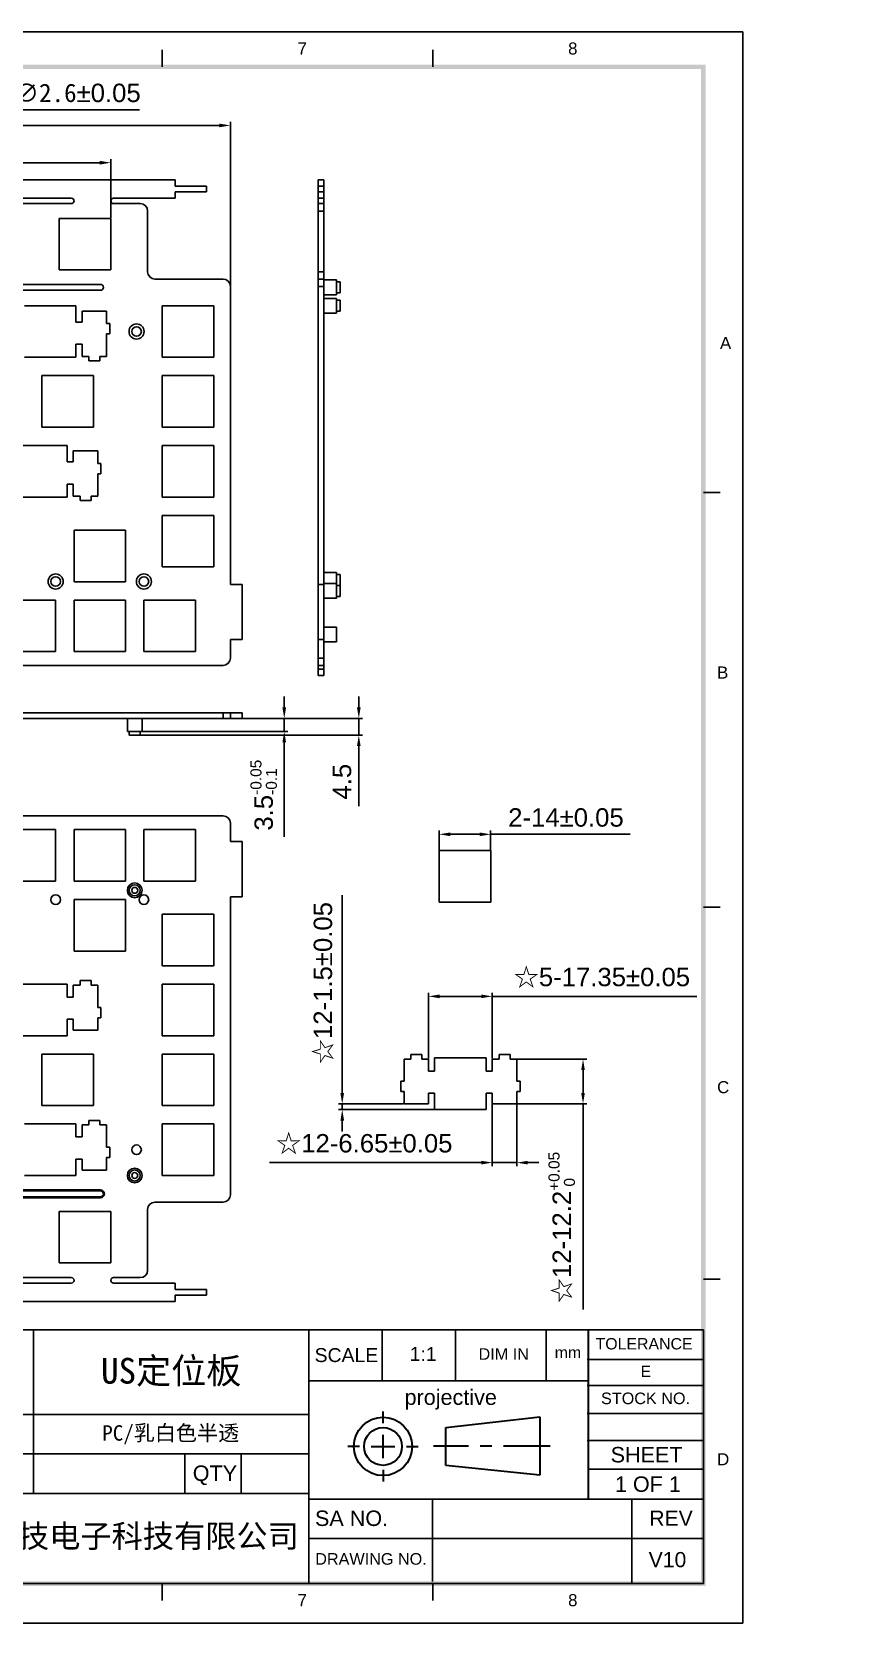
# Model space of a CAD drawing. Header units: millimetres. Extents: x 14487 to 15783, y 6295 to 6727.
# Drawn here: x 14908.7 to 15134.7, y 6294.9 to 6727.4 of the extents above; entities that cross this region are included whole.
import ezdxf

# ---------------------------------------------------------------- set-up
doc = ezdxf.new("R2010")
doc.units = ezdxf.units.MM
doc.layers.add('lover', color=7, linetype='Continuous')
doc.styles.add('Ari', font='arial.ttf')
doc.dimstyles.new('ISO-25', dxfattribs={"dimtxt": 5, "dimasz": 3, "dimexe": 1, "dimexo": 0.1, "dimgap": 2, "dimtad": 1, "dimdsep": 46, "dimtxsty": 'Ari', "dimcen": 1, "dimclrd": 7, "dimclre": 7, "dimclrt": 7, "dimadec": 0, "dimazin": 0, "dimtfac": 1, "dimtmove": 0, "dimatfit": 3, "dimfxl": 1, "dimarcsym": 0})
doc.dimstyles.new('ISO-25$3', dxfattribs={"dimtxt": 5, "dimasz": 3, "dimexe": 1, "dimexo": 0.1, "dimgap": 2, "dimtad": 1, "dimtih": 1, "dimtoh": 1, "dimdsep": 46, "dimtxsty": 'Ari', "dimcen": 1, "dimclrd": 7, "dimclre": 7, "dimclrt": 7, "dimadec": 0, "dimazin": 0, "dimtfac": 1, "dimtmove": 0, "dimatfit": 3, "dimfxl": 1, "dimarcsym": 0})

# ---------------------------------------------------------------- blocks, each defined once
blk = doc.blocks.new('*D3')
at = {"color": 7, "lineweight": -2}
for p, q in [((14977.32, 6543.79), (14977.32, 6546.79)), ((14957.27, 6540.79), (14978.32, 6540.79)), ((14977.32, 6540.79), (14977.32, 6537.29)), ((14938.77, 6537.29), (14978.32, 6537.29)), ((14977.32, 6534.29), (14977.32, 6508.63))]:
    blk.add_line(p, q, dxfattribs=at)
at = {"color": 7}
for points in [[(14976.82, 6543.79), (14977.82, 6543.79), (14977.32, 6540.79)], [(14976.82, 6534.29), (14977.82, 6534.29), (14977.32, 6537.29)]]:
    blk.add_solid(points, dxfattribs=at)
at = {"layer": 'Defpoints', "color": 0}
for p in [(14957.17, 6540.79), (14977.32, 6540.79), (14938.67, 6537.29)]:
    blk.add_point(p, dxfattribs=at)
at = {"color": 7, "insert": (14971.72, 6519.96), "char_height": 5, "attachment_point": 5, "rotation": 90, "style": 'Ari'}
blk.add_mtext('\\A1;3.5{\\H3.000000;\\S-0.05^ -0.1;}', dxfattribs=at)
blk = doc.blocks.new('*D4')
at = {"color": 7, "lineweight": -2}
for p, q in [((14997.59, 6543.79), (14997.59, 6546.79)), ((14957.27, 6540.79), (14998.59, 6540.79)), ((14997.59, 6540.79), (14997.59, 6536.29)), ((14938.27, 6536.29), (14998.59, 6536.29)), ((14997.59, 6533.29), (14997.59, 6516.95))]:
    blk.add_line(p, q, dxfattribs=at)
at = {"color": 7}
for points in [[(14997.09, 6543.79), (14998.09, 6543.79), (14997.59, 6540.79)], [(14997.09, 6533.29), (14998.09, 6533.29), (14997.59, 6536.29)]]:
    blk.add_solid(points, dxfattribs=at)
at = {"layer": 'Defpoints', "color": 0}
for p in [(14957.17, 6540.79), (14997.59, 6540.79), (14938.17, 6536.29)]:
    blk.add_point(p, dxfattribs=at)
at = {"color": 7, "insert": (14993.05, 6523.62), "char_height": 5, "attachment_point": 5, "rotation": 90, "style": 'Ari'}
blk.add_mtext('4.5', dxfattribs=at)
blk = doc.blocks.new('*D5')
at = {"color": 7, "lineweight": -2}
for p, q in [((15033.88, 6435.94), (15033.88, 6419.09)), ((15040.53, 6435.94), (15040.53, 6419.09)), ((15030.88, 6420.09), (14973.28, 6420.09)), ((15040.53, 6420.09), (15033.88, 6420.09)), ((15043.53, 6420.09), (15046.53, 6420.09))]:
    blk.add_line(p, q, dxfattribs=at)
at = {"color": 7}
for points in [[(15030.88, 6420.59), (15030.88, 6419.59), (15033.88, 6420.09)], [(15043.53, 6420.59), (15043.53, 6419.59), (15040.53, 6420.09)]]:
    blk.add_solid(points, dxfattribs=at)
at = {"layer": 'Defpoints', "color": 0}
for p in [(15033.88, 6436.04), (15040.53, 6436.04), (15033.88, 6420.09)]:
    blk.add_point(p, dxfattribs=at)
at = {"color": 7, "insert": (14999.08, 6425.13), "char_height": 5, "attachment_point": 5, "style": 'Ari'}
blk.add_mtext('{\\fSimSun|b0|i0|c134|p2;☆}12-6.65{\\fArial|b0|i0|c134|p34;%%P}0.05', dxfattribs=at)
blk = doc.blocks.new('*D6')
at = {"color": 7, "lineweight": -2}
for p, q in [((15040.63, 6448.24), (15059.54, 6448.24)), ((15058.54, 6445.24), (15058.54, 6439.04)), ((15040.63, 6436.04), (15059.54, 6436.04)), ((15058.54, 6436.04), (15058.54, 6380.15))]:
    blk.add_line(p, q, dxfattribs=at)
at = {"color": 7}
for points in [[(15058.04, 6445.24), (15059.04, 6445.24), (15058.54, 6448.24)], [(15058.04, 6439.04), (15059.04, 6439.04), (15058.54, 6436.04)]]:
    blk.add_solid(points, dxfattribs=at)
at = {"layer": 'Defpoints', "color": 0}
for p in [(15040.53, 6448.24), (15058.54, 6448.24), (15040.53, 6436.04)]:
    blk.add_point(p, dxfattribs=at)
at = {"color": 7, "insert": (15052.75, 6402.47), "char_height": 5, "attachment_point": 5, "rotation": 90, "style": 'Ari'}
blk.add_mtext('\\A1;{\\fSimSun|b0|i0|c134|p2;☆}12-12.2{\\H3.000000;\\S+0.05^  0;}{\\fArial|b0|i0|c134|p34;', dxfattribs=at)
blk = doc.blocks.new('*D7')
at = {"color": 7, "lineweight": -2}
for p, q in [((14993.08, 6439.03), (14993.08, 6492.75)), ((15009.78, 6436.03), (14992.08, 6436.03)), ((14993.08, 6434.53), (14993.08, 6436.03)), ((15018.31, 6434.53), (14992.08, 6434.53)), ((14993.08, 6431.53), (14993.08, 6428.53))]:
    blk.add_line(p, q, dxfattribs=at)
at = {"color": 7}
for points in [[(14992.58, 6439.03), (14993.58, 6439.03), (14993.08, 6436.03)], [(14992.58, 6431.53), (14993.58, 6431.53), (14993.08, 6434.53)]]:
    blk.add_solid(points, dxfattribs=at)
at = {"layer": 'Defpoints', "color": 0}
for p in [(15009.88, 6436.03), (14993.08, 6434.53), (15018.41, 6434.53)]:
    blk.add_point(p, dxfattribs=at)
at = {"color": 7, "insert": (14988.04, 6468.89), "char_height": 5, "attachment_point": 5, "rotation": 90, "style": 'Ari'}
blk.add_mtext('{\\fSimSun|b0|i0|c134|p2;☆}12-1.5{\\fArial|b0|i0|c134|p34;%%P}0.05', dxfattribs=at)
blk = doc.blocks.new('*D8')
at = {"color": 7, "lineweight": -2}
for p, q in [((15016.53, 6448.38), (15016.53, 6466.28)), ((15033.88, 6448.38), (15033.88, 6466.28)), ((15019.53, 6465.28), (15030.88, 6465.28)), ((15033.88, 6465.28), (15089.48, 6465.28))]:
    blk.add_line(p, q, dxfattribs=at)
at = {"color": 7}
for points in [[(15019.53, 6465.78), (15019.53, 6464.78), (15016.53, 6465.28)], [(15030.88, 6465.78), (15030.88, 6464.78), (15033.88, 6465.28)]]:
    blk.add_solid(points, dxfattribs=at)
at = {"layer": 'Defpoints', "color": 0}
for p in [(15016.53, 6465.28), (15016.53, 6448.28), (15033.88, 6448.28)]:
    blk.add_point(p, dxfattribs=at)
at = {"color": 7, "insert": (15063.68, 6470.32), "char_height": 5, "attachment_point": 5, "style": 'Ari'}
blk.add_mtext('{\\fSimSun|b0|i0|c134|p2;☆}5-17.35{\\fArial|b0|i0|c134|p34;%%P}0.05', dxfattribs=at)
blk = doc.blocks.new('*D10')
at = {"color": 7, "lineweight": -2}
for p, q in [((14645.67, 6678.83), (14645.67, 6702.98)), ((14648.67, 6701.98), (14959.67, 6701.98)), ((14962.67, 6658.33), (14962.67, 6702.98))]:
    blk.add_line(p, q, dxfattribs=at)
at = {"color": 7}
for points in [[(14648.67, 6702.48), (14648.67, 6701.48), (14645.67, 6701.98)], [(14959.67, 6702.48), (14959.67, 6701.48), (14962.67, 6701.98)]]:
    blk.add_solid(points, dxfattribs=at)
at = {"layer": 'Defpoints', "color": 0}
for p in [(14962.67, 6701.98), (14645.67, 6678.73), (14962.67, 6658.23)]:
    blk.add_point(p, dxfattribs=at)
at = {"color": 7, "insert": (14799.67, 6706.02), "char_height": 5, "attachment_point": 5, "style": 'Ari'}
blk.add_mtext('\\A1;☆317±0.15', dxfattribs=at)
blk = doc.blocks.new('*D12')
at = {"color": 7, "lineweight": -2}
for p, q in [((14650.17, 6676.83), (14650.17, 6692.85)), ((14653.17, 6691.85), (14927.17, 6691.85)), ((14930.17, 6676.83), (14930.17, 6692.85))]:
    blk.add_line(p, q, dxfattribs=at)
at = {"color": 7}
for points in [[(14653.17, 6692.35), (14653.17, 6691.35), (14650.17, 6691.85)], [(14927.17, 6692.35), (14927.17, 6691.35), (14930.17, 6691.85)]]:
    blk.add_solid(points, dxfattribs=at)
at = {"layer": 'Defpoints', "color": 0}
for p in [(14930.17, 6691.85), (14650.17, 6676.73), (14930.17, 6676.73)]:
    blk.add_point(p, dxfattribs=at)
at = {"color": 7, "insert": (14799.67, 6696.4), "char_height": 5, "attachment_point": 5, "style": 'Ari'}
blk.add_mtext('\\A1;280±0.15', dxfattribs=at)
blk = doc.blocks.new('*D32')
at = {"color": 7, "lineweight": -2}
for p, q in [((14893.77, 6706.23), (14868.78, 6661.73)), ((14937.95, 6706.23), (14893.77, 6706.23)), ((14866.04, 6656.84), (14867.31, 6659.11)), ((14864.57, 6654.23), (14863.1, 6651.61)), ((15712.67, 6440.78), (15712.67, 6423.92)), ((15719.32, 6440.78), (15719.32, 6423.92)), ((15709.67, 6424.92), (15652.07, 6424.92)), ((15719.32, 6424.92), (15712.67, 6424.92)), ((15722.32, 6424.92), (15725.32, 6424.92))]:
    blk.add_line(p, q, dxfattribs=at)
at = {"color": 7}
for points in [[(14868.34, 6661.97), (14869.21, 6661.48), (14867.31, 6659.11)], [(14864.13, 6654.47), (14865, 6653.98), (14866.04, 6656.84)], [(15709.67, 6425.42), (15709.67, 6424.42), (15712.67, 6424.92)], [(15722.32, 6425.42), (15722.32, 6424.42), (15719.32, 6424.92)]]:
    blk.add_solid(points, dxfattribs=at)
at = {"layer": 'Defpoints', "color": 0}
for p in [(14866.04, 6656.84), (14867.31, 6659.11), (15712.67, 6440.88), (15719.32, 6440.88), (15712.67, 6424.92)]:
    blk.add_point(p, dxfattribs=at)
at = {"color": 7, "char_height": 5, "attachment_point": 5, "style": 'Ari'}
for s, insert in [('{\\fSimSun|b0|i0|c134|p2;\\C1;5-\\Ftxt|c0;∅2.6\\fArial|b0|i0|c134|p34;%%P\\fArial|b0|i0|c0|p34;0.05}', (14917.68, 6710.79)), ('{\\fSimSun|b0|i0|c134|p2;☆}12-6.65{\\fArial|b0|i0|c134|p34;%%P}0.05', (15677.87, 6429.97))]:
    blk.add_mtext(s, dxfattribs=dict(at, insert=insert))
blk = doc.blocks.new('*D33')
at = {"color": 7, "lineweight": -2}
for p, q in [((15019.43, 6505), (15019.43, 6510.32)), ((15022.43, 6509.32), (15030.43, 6509.32)), ((15033.43, 6505), (15033.43, 6510.32)), ((15033.43, 6509.32), (15071.36, 6509.32)), ((15719.42, 6453.08), (15738.33, 6453.08)), ((15737.33, 6450.08), (15737.33, 6443.88)), ((15719.42, 6440.88), (15738.33, 6440.88)), ((15737.33, 6440.88), (15737.33, 6384.98))]:
    blk.add_line(p, q, dxfattribs=at)
at = {"color": 7}
for points in [[(15022.43, 6509.82), (15022.43, 6508.82), (15019.43, 6509.32)], [(15030.43, 6509.82), (15030.43, 6508.82), (15033.43, 6509.32)], [(15736.83, 6450.08), (15737.83, 6450.08), (15737.33, 6453.08)], [(15736.83, 6443.88), (15737.83, 6443.88), (15737.33, 6440.88)]]:
    blk.add_solid(points, dxfattribs=at)
at = {"layer": 'Defpoints', "color": 0}
for p in [(15033.43, 6509.32), (15019.43, 6504.9), (15033.43, 6504.9), (15719.32, 6453.08), (15737.33, 6453.08), (15719.32, 6440.88)]:
    blk.add_point(p, dxfattribs=at)
at = {"color": 7, "insert": (15053.9, 6513.87), "char_height": 5, "attachment_point": 5, "style": 'Ari'}
blk.add_mtext('{\\C1;2-14\\fArial|b0|i0|c134|p34;%%P\\fArial|b0|i0|c0|p34;0.05}', dxfattribs=at)
at = {"color": 7, "insert": (15731.54, 6407.31), "char_height": 5, "attachment_point": 5, "rotation": 90, "style": 'Ari'}
blk.add_mtext('\\A1;{\\fSimSun|b0|i0|c134|p2;☆}12-12.2{\\H3.000000;\\S+0.05^  0;}{\\fArial|b0|i0|c134|p34;', dxfattribs=at)

msp = doc.modelspace()

# ---------------------------------------------------------------- linework, layer by layer
at = {"linetype": 'Continuous'}
for p, q in [((14486.843, 6727.424), (15102.003, 6727.424)), ((15102.003, 6727.424), (15102.003, 6294.923)), ((14944.169, 6717.904), (14944.169, 6722.5)), ((15017.713, 6717.904), (15017.713, 6722.5)), ((15091.257, 6602.217), (15095.853, 6602.217)), ((15091.257, 6489.528), (15095.853, 6489.528)), ((15091.257, 6388.406), (15095.853, 6388.406)), ((14807.807, 6374.616), (15091.257, 6374.616)), ((14909.184, 6374.616), (14909.184, 6351.634)), ((14984.005, 6374.616), (14984.005, 6305.669)), ((15003.923, 6374.616), (15003.923, 6360.827)), ((15023.841, 6374.616), (15023.841, 6360.827)), ((15048.502, 6374.616), (15048.502, 6360.827)), ((15091.257, 6374.616), (15091.257, 6305.669)), ((15059.651, 6366.63), (15091.001, 6366.63)), ((14984.005, 6360.827), (15059.907, 6360.827)), ((15059.651, 6359.559), (15091.001, 6359.559)), ((14876.754, 6351.634), (14984.005, 6351.634)), ((14909.184, 6351.634), (14909.184, 6330.184)), ((15059.651, 6351.888), (15091.001, 6351.888)), ((14876.754, 6340.909), (14984.005, 6340.909)), ((14950.298, 6340.909), (14950.298, 6330.184)), ((14965.619, 6340.909), (14965.619, 6330.184)), ((15059.651, 6344.575), (15091.001, 6344.575)), ((15060.156, 6336.746), (15091.506, 6336.746)), ((14876.754, 6330.184), (14984.005, 6330.184)), ((14984.005, 6328.651), (15091.257, 6328.651)), ((15071.826, 6328.782), (15071.826, 6305.799)), ((14984.005, 6317.926), (15091.257, 6317.926)), ((15091.257, 6305.669), (14807.807, 6305.669)), ((14944.169, 6305.669), (14944.169, 6301.073)), ((15017.713, 6305.669), (15017.713, 6301.073)), ((15102.003, 6294.923), (14486.843, 6294.923))]:
    msp.add_line(p, q, dxfattribs=at)
at = {"color": 7, "linetype": 'Continuous'}
for p, q in [((14947.672, 6687.226), (14902.672, 6687.226)), ((14947.672, 6685.476), (14947.672, 6687.226)), ((14986.541, 6552.476), (14986.541, 6687.226)), ((14986.541, 6687.226), (14988.041, 6687.226)), ((14988.041, 6552.476), (14988.041, 6687.226)), ((14902.672, 6682.226), (14919.422, 6682.226)), ((14930.922, 6682.226), (14947.672, 6682.226)), ((14956.172, 6685.476), (14947.672, 6685.476)), ((14947.672, 6683.976), (14956.172, 6683.976)), ((14947.672, 6682.226), (14947.672, 6683.976)), ((14956.172, 6683.976), (14956.172, 6685.476)), ((14986.541, 6685.476), (14988.041, 6685.476)), ((14986.541, 6683.976), (14988.041, 6683.976)), ((14986.541, 6682.226), (14988.041, 6682.226)), ((14919.422, 6680.726), (14809.922, 6680.726)), ((14938.172, 6680.726), (14930.922, 6680.726)), ((14940.172, 6678.726), (14940.172, 6662.226)), ((14986.541, 6680.726), (14988.041, 6680.726)), ((14986.541, 6678.726), (14988.041, 6678.726)), ((14916.172, 6676.726), (14930.172, 6676.726)), ((14916.172, 6662.726), (14916.172, 6676.726)), ((14930.172, 6676.726), (14930.172, 6662.726)), ((14930.172, 6662.726), (14916.172, 6662.726)), ((14986.541, 6662.226), (14988.041, 6662.226)), ((14871.672, 6658.776), (14927.372, 6658.776)), ((14927.372, 6657.176), (14871.672, 6657.176)), ((14960.672, 6660.226), (14942.172, 6660.226)), ((14962.672, 6577.226), (14962.672, 6658.226)), ((14988.041, 6660.226), (14986.541, 6660.226)), ((14988.041, 6658.226), (14986.541, 6658.226)), ((14988.041, 6659.976), (14991.541, 6659.976)), ((14991.541, 6655.977), (14991.541, 6659.975)), ((14991.541, 6659.476), (14992.541, 6659.476)), ((14991.541, 6656.476), (14992.541, 6656.476)), ((14992.541, 6656.476), (14992.541, 6659.476)), ((14906.672, 6652.976), (14920.672, 6652.976)), ((14920.672, 6652.976), (14920.672, 6648.516)), ((14944.172, 6652.976), (14958.172, 6652.976)), ((14944.172, 6638.976), (14944.172, 6652.976)), ((14958.172, 6652.976), (14958.172, 6638.976)), ((14988.041, 6655.976), (14991.541, 6655.976)), ((14988.041, 6654.976), (14991.541, 6654.976)), ((14991.541, 6654.976), (14991.541, 6650.976)), ((14991.541, 6654.476), (14992.541, 6654.476)), ((14992.541, 6654.476), (14992.541, 6651.476)), ((14920.672, 6648.516), (14922.347, 6648.516)), ((14922.347, 6651.516), (14928.997, 6651.516)), ((14922.347, 6648.516), (14922.347, 6651.516)), ((14928.997, 6651.516), (14928.997, 6648.116)), ((14928.997, 6648.116), (14929.872, 6648.116)), ((14929.872, 6648.116), (14929.872, 6645.316)), ((14988.041, 6650.976), (14991.541, 6650.976)), ((14991.541, 6651.476), (14992.541, 6651.476)), ((14929.872, 6645.316), (14928.997, 6645.316)), ((14928.997, 6645.316), (14928.997, 6639.216)), ((14920.672, 6638.976), (14906.672, 6638.976)), ((14922.347, 6642.516), (14920.672, 6642.516)), ((14920.672, 6642.516), (14920.672, 6638.976)), ((14922.347, 6639.216), (14922.347, 6642.516)), ((14924.172, 6639.216), (14922.347, 6639.216)), ((14924.172, 6638.016), (14924.172, 6639.216)), ((14928.997, 6639.216), (14927.172, 6639.216)), ((14927.172, 6639.216), (14927.172, 6638.016)), ((14958.172, 6638.976), (14944.172, 6638.976)), ((14927.172, 6638.016), (14924.172, 6638.016)), ((14911.422, 6633.976), (14925.422, 6633.976)), ((14911.422, 6619.976), (14911.422, 6633.976)), ((14925.422, 6633.976), (14925.422, 6619.976)), ((14944.172, 6633.976), (14958.172, 6633.976)), ((14944.172, 6619.976), (14944.172, 6633.976)), ((14958.172, 6633.976), (14958.172, 6619.976)), ((14925.422, 6619.976), (14911.422, 6619.976)), ((14958.172, 6619.976), (14944.172, 6619.976)), ((14904.297, 6614.976), (14918.297, 6614.976)), ((14918.297, 6614.976), (14918.297, 6610.516)), ((14919.972, 6613.516), (14926.622, 6613.516)), ((14919.972, 6610.516), (14919.972, 6613.516)), ((14926.622, 6613.516), (14926.622, 6610.116)), ((14944.172, 6614.976), (14958.172, 6614.976)), ((14944.172, 6600.976), (14944.172, 6614.976)), ((14958.172, 6614.976), (14958.172, 6600.976)), ((14918.297, 6610.516), (14919.972, 6610.516)), ((14926.622, 6610.116), (14927.497, 6610.116)), ((14927.497, 6610.116), (14927.497, 6607.316)), ((14919.972, 6604.516), (14918.297, 6604.516)), ((14918.297, 6604.516), (14918.297, 6600.976)), ((14919.972, 6601.216), (14919.972, 6604.516)), ((14927.497, 6607.316), (14926.622, 6607.316)), ((14926.622, 6607.316), (14926.622, 6601.216)), ((14918.297, 6600.976), (14904.297, 6600.976)), ((14921.797, 6601.216), (14919.972, 6601.216)), ((14921.797, 6600.016), (14921.797, 6601.216)), ((14924.797, 6600.016), (14921.797, 6600.016)), ((14926.622, 6601.216), (14924.797, 6601.216)), ((14924.797, 6601.216), (14924.797, 6600.016)), ((14958.172, 6600.976), (14944.172, 6600.976)), ((14944.172, 6595.976), (14958.172, 6595.976)), ((14944.172, 6581.976), (14944.172, 6595.976)), ((14958.172, 6595.976), (14958.172, 6581.976)), ((14934.172, 6591.976), (14920.172, 6591.976)), ((14920.172, 6591.976), (14920.172, 6577.976)), ((14934.172, 6577.976), (14934.172, 6591.976)), ((14958.172, 6581.976), (14944.172, 6581.976)), ((14988.041, 6580.476), (14991.541, 6580.476)), ((14991.541, 6573.476), (14991.541, 6580.475)), ((14991.541, 6579.976), (14992.541, 6579.976)), ((14992.541, 6573.976), (14992.541, 6579.976)), ((14920.172, 6577.976), (14934.172, 6577.976)), ((14965.872, 6577.226), (14962.672, 6577.226)), ((14965.872, 6562.226), (14965.872, 6577.226)), ((14986.541, 6577.226), (14988.041, 6577.226)), ((14988.041, 6577.476), (14991.541, 6577.476)), ((14991.541, 6576.976), (14992.541, 6576.976)), ((14915.172, 6572.976), (14901.172, 6572.976)), ((14915.172, 6558.976), (14915.172, 6572.976)), ((14934.172, 6572.976), (14920.172, 6572.976)), ((14920.172, 6572.976), (14920.172, 6558.976)), ((14934.172, 6558.976), (14934.172, 6572.976)), ((14953.172, 6572.976), (14939.172, 6572.976)), ((14939.172, 6572.976), (14939.172, 6558.976)), ((14953.172, 6558.976), (14953.172, 6572.976)), ((14988.041, 6573.476), (14991.541, 6573.476)), ((14991.541, 6573.976), (14992.541, 6573.976)), ((14988.041, 6565.63), (14991.541, 6565.63)), ((14991.541, 6561.631), (14991.541, 6565.63)), ((14962.672, 6562.226), (14965.872, 6562.226)), ((14962.672, 6557.226), (14962.672, 6562.226)), ((14986.541, 6562.226), (14988.041, 6562.226)), ((14988.041, 6561.63), (14991.541, 6561.63)), ((14901.172, 6558.976), (14915.172, 6558.976)), ((14920.172, 6558.976), (14934.172, 6558.976)), ((14939.172, 6558.976), (14953.172, 6558.976)), ((14988.041, 6557.226), (14986.541, 6557.226)), ((14898.172, 6555.226), (14960.672, 6555.226)), ((14988.041, 6555.226), (14986.541, 6555.226)), ((14986.541, 6554.226), (14988.041, 6554.226)), ((14986.541, 6552.476), (14988.041, 6552.476)), ((14645.672, 6542.293), (14965.872, 6542.293)), ((14645.672, 6540.793), (14965.872, 6540.793)), ((14934.672, 6540.793), (14934.672, 6537.293)), ((14938.672, 6540.793), (14938.672, 6537.293)), ((14960.672, 6540.793), (14960.672, 6542.293)), ((14962.672, 6540.793), (14962.672, 6542.293)), ((14965.872, 6542.293), (14965.872, 6540.793)), ((14938.672, 6537.293), (14934.672, 6537.293)), ((14935.172, 6537.293), (14935.172, 6536.293)), ((14938.172, 6536.293), (14935.172, 6536.293)), ((14938.172, 6537.293), (14938.172, 6536.293)), ((14960.672, 6514.347), (14898.172, 6514.347)), ((14901.172, 6510.597), (14915.172, 6510.597)), ((14915.172, 6510.597), (14915.172, 6496.597)), ((14920.172, 6510.597), (14934.172, 6510.597)), ((14920.172, 6496.597), (14920.172, 6510.597)), ((14934.172, 6510.597), (14934.172, 6496.597)), ((14939.172, 6510.597), (14953.172, 6510.597)), ((14939.172, 6496.597), (14939.172, 6510.597)), ((14953.172, 6510.597), (14953.172, 6496.597)), ((14962.672, 6507.347), (14962.672, 6512.347)), ((14962.672, 6507.347), (14965.872, 6507.347)), ((14965.872, 6507.347), (14965.872, 6492.347)), ((15019.434, 6504.902), (15033.434, 6504.902)), ((15019.434, 6490.902), (15019.434, 6504.902)), ((15033.434, 6504.902), (15033.434, 6490.902)), ((14915.172, 6496.597), (14901.172, 6496.597)), ((14934.172, 6496.597), (14920.172, 6496.597)), ((14953.172, 6496.597), (14939.172, 6496.597)), ((14965.872, 6492.347), (14962.672, 6492.347)), ((14962.672, 6411.347), (14962.672, 6492.347)), ((14920.172, 6491.597), (14934.172, 6491.597)), ((14920.172, 6477.597), (14920.172, 6491.597)), ((14934.172, 6491.597), (14934.172, 6477.597)), ((14958.172, 6487.597), (14944.172, 6487.597)), ((14944.172, 6487.597), (14944.172, 6473.597)), ((14958.172, 6473.597), (14958.172, 6487.597)), ((15033.434, 6490.902), (15019.434, 6490.902)), ((14934.172, 6477.597), (14920.172, 6477.597)), ((14944.172, 6473.597), (14958.172, 6473.597)), ((14918.297, 6468.597), (14904.297, 6468.597)), ((14918.297, 6465.057), (14918.297, 6468.597)), ((14921.797, 6468.357), (14919.972, 6468.357)), ((14919.972, 6468.357), (14919.972, 6465.057)), ((14924.797, 6469.557), (14921.797, 6469.557)), ((14921.797, 6469.557), (14921.797, 6468.357)), ((14924.797, 6468.357), (14924.797, 6469.557)), ((14926.622, 6468.357), (14924.797, 6468.357)), ((14926.622, 6462.257), (14926.622, 6468.357)), ((14958.172, 6468.597), (14944.172, 6468.597)), ((14944.172, 6468.597), (14944.172, 6454.597)), ((14958.172, 6454.597), (14958.172, 6468.597)), ((14919.972, 6465.057), (14918.297, 6465.057)), ((14927.497, 6462.257), (14926.622, 6462.257)), ((14927.497, 6459.457), (14927.497, 6462.257)), ((14918.297, 6459.057), (14919.972, 6459.057)), ((14918.297, 6454.597), (14918.297, 6459.057)), ((14919.972, 6459.057), (14919.972, 6456.057)), ((14926.622, 6459.457), (14927.497, 6459.457)), ((14926.622, 6456.057), (14926.622, 6459.457)), ((14904.297, 6454.597), (14918.297, 6454.597)), ((14919.972, 6456.057), (14926.622, 6456.057)), ((14944.172, 6454.597), (14958.172, 6454.597)), ((14925.422, 6449.597), (14911.422, 6449.597)), ((14911.422, 6449.597), (14911.422, 6435.597)), ((14925.422, 6435.597), (14925.422, 6449.597)), ((14958.172, 6449.597), (14944.172, 6449.597)), ((14944.172, 6449.597), (14944.172, 6435.597)), ((14958.172, 6435.597), (14958.172, 6449.597)), ((14911.422, 6435.597), (14925.422, 6435.597)), ((14927.172, 6431.557), (14924.172, 6431.557)), ((14924.172, 6431.557), (14924.172, 6430.357)), ((14927.172, 6430.357), (14927.172, 6431.557)), ((14944.172, 6435.597), (14958.172, 6435.597)), ((14920.672, 6430.597), (14906.672, 6430.597)), ((14920.672, 6427.057), (14920.672, 6430.597)), ((14922.347, 6427.057), (14920.672, 6427.057)), ((14924.172, 6430.357), (14922.347, 6430.357)), ((14922.347, 6430.357), (14922.347, 6427.057)), ((14928.997, 6430.357), (14927.172, 6430.357)), ((14928.997, 6424.257), (14928.997, 6430.357)), ((14958.172, 6430.597), (14944.172, 6430.597)), ((14944.172, 6430.597), (14944.172, 6416.597)), ((14958.172, 6416.597), (14958.172, 6430.597)), ((14929.872, 6424.257), (14928.997, 6424.257)), ((14929.872, 6421.457), (14929.872, 6424.257)), ((14920.672, 6421.057), (14922.347, 6421.057)), ((14920.672, 6416.597), (14920.672, 6421.057)), ((14922.347, 6421.057), (14922.347, 6418.057)), ((14928.997, 6421.457), (14929.872, 6421.457)), ((14928.997, 6418.057), (14928.997, 6421.457)), ((14906.672, 6416.597), (14920.672, 6416.597)), ((14922.347, 6418.057), (14928.997, 6418.057)), ((14944.172, 6416.597), (14958.172, 6416.597)), ((14927.372, 6412.662), (14871.672, 6412.662)), ((14927.372, 6412.397), (14871.672, 6412.397)), ((14871.672, 6410.797), (14927.372, 6410.797)), ((14871.672, 6410.533), (14927.372, 6410.533)), ((14927.372, 6412.397), (14927.372, 6412.662)), ((14927.372, 6410.533), (14927.372, 6410.797)), ((14930.172, 6406.847), (14916.172, 6406.847)), ((14916.172, 6406.847), (14916.172, 6392.847)), ((14930.172, 6392.847), (14930.172, 6406.847)), ((14940.172, 6390.847), (14940.172, 6407.347)), ((14960.672, 6409.347), (14942.172, 6409.347)), ((14916.172, 6392.847), (14930.172, 6392.847)), ((14809.922, 6388.847), (14919.422, 6388.847)), ((14930.922, 6388.847), (14938.172, 6388.847)), ((14902.672, 6387.347), (14919.422, 6387.347)), ((14930.922, 6387.347), (14947.672, 6387.347)), ((14947.672, 6387.347), (14947.672, 6385.597)), ((14947.672, 6385.597), (14956.172, 6385.597)), ((14956.172, 6384.097), (14947.672, 6384.097)), ((14947.672, 6384.097), (14947.672, 6382.347)), ((14956.172, 6385.597), (14956.172, 6384.097)), ((14947.672, 6382.347), (14902.672, 6382.347))]:
    msp.add_line(p, q, dxfattribs=at)
at = {"color": 1, "linetype": 'Continuous'}
for p, q in [((15011.707, 6449.493), (15011.707, 6448.243)), ((15014.707, 6449.493), (15011.707, 6449.493)), ((15014.707, 6448.243), (15014.707, 6449.493)), ((15035.707, 6449.493), (15035.707, 6448.243)), ((15038.707, 6449.493), (15035.707, 6449.493)), ((15038.707, 6448.243), (15038.707, 6449.493)), ((15009.882, 6448.243), (15009.882, 6442.193)), ((15011.707, 6448.243), (15009.882, 6448.243)), ((15016.532, 6448.243), (15014.707, 6448.243)), ((15016.532, 6444.993), (15016.532, 6448.243)), ((15018.207, 6444.993), (15016.532, 6444.993)), ((15018.207, 6448.533), (15018.207, 6444.993)), ((15032.207, 6448.533), (15018.207, 6448.533)), ((15032.207, 6444.993), (15032.207, 6448.533)), ((15033.882, 6444.993), (15032.207, 6444.993)), ((15033.882, 6448.243), (15033.882, 6444.993)), ((15035.707, 6448.243), (15033.882, 6448.243)), ((15040.532, 6448.243), (15038.707, 6448.243)), ((15040.532, 6442.193), (15040.532, 6448.243)), ((15009.007, 6442.193), (15009.007, 6439.393)), ((15009.882, 6442.193), (15009.007, 6442.193)), ((15041.407, 6442.193), (15040.532, 6442.193)), ((15041.407, 6439.393), (15041.407, 6442.193)), ((15009.007, 6439.393), (15009.882, 6439.393)), ((15009.882, 6439.393), (15009.882, 6436.043)), ((15009.882, 6436.043), (15016.532, 6436.043)), ((15016.532, 6436.043), (15016.532, 6438.993)), ((15016.532, 6438.993), (15018.207, 6438.993)), ((15018.207, 6438.993), (15018.207, 6434.533)), ((15032.207, 6434.533), (15032.207, 6438.993)), ((15032.207, 6438.993), (15033.882, 6438.993)), ((15033.882, 6438.993), (15033.882, 6436.043)), ((15033.882, 6436.043), (15040.532, 6436.043)), ((15040.532, 6436.043), (15040.532, 6439.393)), ((15040.532, 6439.393), (15041.407, 6439.393)), ((15018.207, 6434.533), (15032.207, 6434.533))]:
    msp.add_line(p, q, dxfattribs=at)
at = {"linetype": 'Continuous', "lineweight": 30}
msp.add_line((15059.907, 6374.616), (15059.907, 6328.651), dxfattribs=at)
at = {"color": 1, "linetype": 'Continuous', "lineweight": 35}
for p, q in [((15004.164, 6349.303), (15004.164, 6352.476)), ((15004.164, 6339.785), (15004.164, 6346.13)), ((14997.818, 6342.957), (14994.645, 6342.957)), ((15000.991, 6342.957), (15007.336, 6342.957)), ((15010.509, 6342.957), (15013.682, 6342.957)), ((15027.406, 6343.013), (15017.888, 6343.013)), ((15033.752, 6343.013), (15030.579, 6343.013)), ((15049.616, 6343.013), (15036.925, 6343.013)), ((15004.164, 6336.612), (15004.164, 6333.439))]:
    msp.add_line(p, q, dxfattribs=at)
at = {"linetype": 'Continuous', "lineweight": 35}
for p, q in [((15021.239, 6348.094), (15046.838, 6350.968)), ((15046.838, 6350.968), (15046.838, 6335.149)), ((15021.239, 6337.821), (15021.239, 6348.094)), ((15046.838, 6335.149), (15021.239, 6337.821))]:
    msp.add_line(p, q, dxfattribs=at)
at = {"color": 7, "linetype": 'Continuous'}
for centre, radius in [((14937.172, 6645.976), 2.05), ((14937.172, 6645.976), 1.3), ((14915.172, 6578.026), 2.05), ((14915.172, 6578.026), 1.3), ((14939.172, 6578.026), 2.05), ((14939.172, 6578.026), 1.3), ((14915.172, 6491.547), 1.3), ((14936.672, 6494.097), 2), ((14936.672, 6494.097), 1.5), ((14936.672, 6494.097), 0.8), ((14939.172, 6491.547), 1.3), ((14937.172, 6423.597), 1.3), ((14936.672, 6416.597), 2), ((14936.672, 6416.597), 1.5), ((14936.672, 6416.597), 0.8)]:
    msp.add_circle(centre, radius, dxfattribs=at)
at = {"linetype": 'Continuous', "lineweight": 35}
for radius in [7.932, 5.136]:
    msp.add_circle((15004.164, 6342.957), radius, dxfattribs=at)
at = {"color": 7, "linetype": 'Continuous'}
for centre, radius, start, end in [((14919.422, 6681.476), 0.75, 270, 90), ((14930.922, 6681.476), 0.75, 90, 270), ((14938.172, 6678.726), 2, 0, 90), ((14942.172, 6662.226), 2, 180, 270), ((14927.372, 6657.976), 0.8, 270, 90), ((14960.672, 6658.226), 2, 0, 90), ((14960.672, 6557.226), 2, 270, 0), ((14960.672, 6512.347), 2, 0, 90), ((14927.372, 6411.597), 1.064, 270, 90), ((14927.372, 6411.597), 0.8, 270, 90), ((14960.672, 6411.347), 2, 270, 0), ((14942.172, 6407.347), 2, 90, 180), ((14919.422, 6388.097), 0.75, 270, 90), ((14930.922, 6388.097), 0.75, 90, 270), ((14938.172, 6390.847), 2, 270, 0)]:
    msp.add_arc(centre, radius, start, end, dxfattribs=at)
msp.add_trace([(14495.751, 6718.516), (14496.977, 6717.291), (15091.869, 6718.516), (15090.644, 6717.291)])
at = {"linetype": 'Continuous'}
for points in [[(15091.869, 6718.516), (15090.644, 6717.291), (15091.869, 6305.056), (15090.644, 6306.282)], [(15091.869, 6305.056), (15090.644, 6306.282), (14495.751, 6305.056), (14495.751, 6306.282)]]:
    msp.add_trace(points, dxfattribs=at)
at = {"layer": 'lover'}
msp.add_line((15017.628, 6306.282), (15017.628, 6328.651), dxfattribs=at)

# ---------------------------------------------------------------- texts
at = {"style": 'Ari'}
for s, p in [('7', (14980.941, 6721.258)), ('8', (15054.485, 6721.258)), ('A', (15095.765, 6641.212)), ('B', (15094.989, 6551.656)), ('C', (15094.989, 6438.967)), ('D', (15094.989, 6337.844)), ('7', (14980.941, 6299.54)), ('8', (15054.485, 6299.54))]:
    msp.add_text(s, height=3.277, dxfattribs=at).set_placement(p)
at = {"linetype": 'Continuous', "lineweight": 35, "attachment_point": 1, "style": 'Ari'}
for s, insert, char_height, width in [('{\\fArial|b0|i0|c0|p32;TOLERANCE}', (15061.945, 6372.407), 3.08929, 26.67537), ('{\\fArial|b0|i0|c0|p32;DIM IN}', (15030.136, 6369.653), 3.14928, 15.28805), ('{\\fArial|b0|i0|c0|p32;mm}', (15050.848, 6370.042), 3.08929, 8.32952), ('{\\fArial|b0|i0|c0|p32;E}', (15074.177, 6364.903), 3.08929, 4.75866)]:
    msp.add_mtext(s, dxfattribs=dict(at, insert=insert, char_height=char_height, width=width))
at = {"style": 'Ari'}
for s, insert, char_height, width, attachment_point in [('{\\fSimSun|b0|i0|c134|p2;US定位板}', (14946.595, 6363.125), 6.9984, 74.82115, 5), ('{\\fArial|b0|i0|c0|p32;SCALE}', (14985.567, 6369.668), 3.77914, 20.23046, 1), ('{\\fArial|b0|i0|c0|p32;1:1}', (15011.404, 6369.972), 3.77914, 8.07413, 1), ('{\\fArial|b0|i0|c0|p34;projective}', (15010.025, 6358.445), 4.19904, 26.49912, 1), ('STOCK NO.', (15063.434, 6357.598), 3.1493, 26.60575, 1), ('SHEET', (15066.05, 6342.813), 4.199, 20.58938, 1), ('QTY', (14952.441, 6337.782), 4.199, 12.69416, 1), ('1 OF 1', (15067.214, 6334.814), 4.199, 22.34861, 1), ('SA NO.', (14985.672, 6325.536), 4.199, 20.71425, 1), ('{\\fArial|b0|i0|c0|p32;REV}', (15076.544, 6325.533), 4.11906, 12.56205, 1), ('DRAWING NO.', (14985.745, 6313.964), 3.14928, 31.14956, 1), ('{\\fArial|b0|i0|c0|p32;V10}', (15076.38, 6314.257), 4.11906, 9.1364, 1)]:
    msp.add_mtext(s, dxfattribs=dict(at, insert=insert, char_height=char_height, width=width, attachment_point=attachment_point))
at = {"color": 0, "insert": (14946.445, 6346.111), "char_height": 4.19904, "width": 74.82115, "attachment_point": 5, "style": 'Ari'}
msp.add_mtext('{\\fSimSun|b0|i0|c134|p2;PC/乳白色半透}', dxfattribs=at)
at = {"linetype": 'Continuous', "insert": (14930.38, 6318.233), "char_height": 6.2208, "width": 107.25115, "attachment_point": 5, "style": 'Ari'}
msp.add_mtext('{\\fSimSun|b0|i0|c134|p2;东莞微技电子科技有限公司}', dxfattribs=at)

# ---------------------------------------------------------------- dimensions: what is measured, and where the dimension line sits
at = {"color": 7}
for base, p1, p2, angle, text, picture, middle in [((15712.671, 6424.921), (15719.321, 6440.878), (15712.671, 6440.878), 180, '{\\fSimSun|b0|i0|c134|p2;☆}12-<>{\\fArial|b0|i0|c134|p34;%%P}0.05', '*D32', (15677.871, 6424.921)), ((14993.084, 6434.533), (15009.882, 6436.033), (15018.407, 6434.533), 270, '{\\fSimSun|b0|i0|c134|p2;☆}12-<>{\\fArial|b0|i0|c134|p34;%%P}0.05', '*D7', (14993.084, 6468.89)), ((15016.532, 6465.279), (15033.882, 6448.283), (15016.532, 6448.283), 180, '{\\fSimSun|b0|i0|c134|p2;☆}5-<>{\\fArial|b0|i0|c134|p34;%%P}0.05', '*D8', (15063.681, 6465.279)), ((15033.882, 6420.085), (15040.532, 6436.043), (15033.882, 6436.043), 180, '{\\fSimSun|b0|i0|c134|p2;☆}12-<>{\\fArial|b0|i0|c134|p34;%%P}0.05', '*D5', (14999.082, 6420.085))]:
    dim = msp.add_linear_dim(base=base, p1=p1, p2=p2, angle=angle, text=text, dimstyle='ISO-25', dxfattribs=at)
    dim.commit()
    dim.dimension.update_dxf_attribs({"geometry": picture, "text_midpoint": middle, "dimtype": 160})
at = {"color": 1}
dim = msp.add_diameter_dim_2p(p1=(14866.036, 6656.842), p2=(14867.309, 6659.109), text='{\\fSimSun|b0|i0|c134|p2;\\C1;5-\\Ftxt|c0;<>\\fArial|b0|i0|c134|p34;%%P\\fArial|b0|i0|c0|p34;0.05}', dimstyle='ISO-25$3', dxfattribs=at)
dim.commit()
dim.dimension.update_dxf_attribs({"geometry": '*D32', "text_midpoint": (14917.678, 6706.234), "dimtype": 163})
at = {"color": 7}
dim = msp.add_linear_dim(base=(14962.672, 6701.976), p1=(14645.672, 6678.726), p2=(14962.672, 6658.226), text='☆<>', dimstyle='ISO-25', override={"dimgap": 1, "dimtol": 1, "dimlim": 0, "dimtp": 0.15, "dimtm": 0.15, "dimtfac": 1, "dimtdec": 3, "dimtolj": 1}, dxfattribs=at)
dim.commit()
dim.dimension.update_dxf_attribs({"geometry": '*D10', "text_midpoint": (14799.672, 6701.976), "dimtype": 160})
dim = msp.add_linear_dim(base=(14930.172, 6691.85), p1=(14650.172, 6676.726), p2=(14930.172, 6676.726), dimstyle='ISO-25', override={"dimtol": 1, "dimtp": 0.15, "dimtm": 0.15, "dimtolj": 1}, dxfattribs=at)
dim.commit()
dim.dimension.update_dxf_attribs({"geometry": '*D12', "text_midpoint": (14799.672, 6691.85), "dimtype": 160})
dim = msp.add_linear_dim(base=(14997.593, 6540.793), p1=(14938.172, 6536.293), p2=(14957.172, 6540.793), angle=270, dimstyle='ISO-25', dxfattribs=at)
dim.commit()
dim.dimension.update_dxf_attribs({"geometry": '*D4', "text_midpoint": (14997.593, 6523.623), "dimtype": 160})
dim = msp.add_linear_dim(base=(14977.325, 6540.793), p1=(14938.672, 6537.293), p2=(14957.172, 6540.793), angle=270, dimstyle='ISO-25', override={"dimtol": 1, "dimtp": -0.05, "dimtm": 0.1, "dimtfac": 0.6, "dimtolj": 1}, dxfattribs=at)
dim.commit()
dim.dimension.update_dxf_attribs({"geometry": '*D3', "text_midpoint": (14977.325, 6519.959), "dimtype": 160})
for base, p1, p2, picture, middle in [((15737.327, 6453.078), (15719.321, 6440.878), (15719.321, 6453.078), '*D33', (15737.327, 6407.309)), ((15058.538, 6448.243), (15040.532, 6436.043), (15040.532, 6448.243), '*D6', (15058.538, 6402.473))]:
    dim = msp.add_linear_dim(base=base, p1=p1, p2=p2, angle=270, text='{\\fSimSun|b0|i0|c134|p2;☆}12-<>{\\fArial|b0|i0|c134|p34;', dimstyle='ISO-25', override={"dimgap": 2, "dimtol": 1, "dimlim": 0, "dimtp": 0.05, "dimtm": 0, "dimtfac": 0.6, "dimtdec": 3, "dimtolj": 1})
    dim.commit()
    dim.dimension.update_dxf_attribs({"geometry": picture, "text_midpoint": middle, "dimtype": 160})
dim = msp.add_linear_dim(base=(15033.434, 6509.317), p1=(15019.434, 6504.902), p2=(15033.434, 6504.902), text='{\\C1;2-<>\\fArial|b0|i0|c134|p34;%%P\\fArial|b0|i0|c0|p34;0.05}', dimstyle='ISO-25')
dim.commit()
dim.dimension.update_dxf_attribs({"geometry": '*D33', "text_midpoint": (15053.896, 6509.317), "dimtype": 160})

doc.saveas('drawing.dxf')
